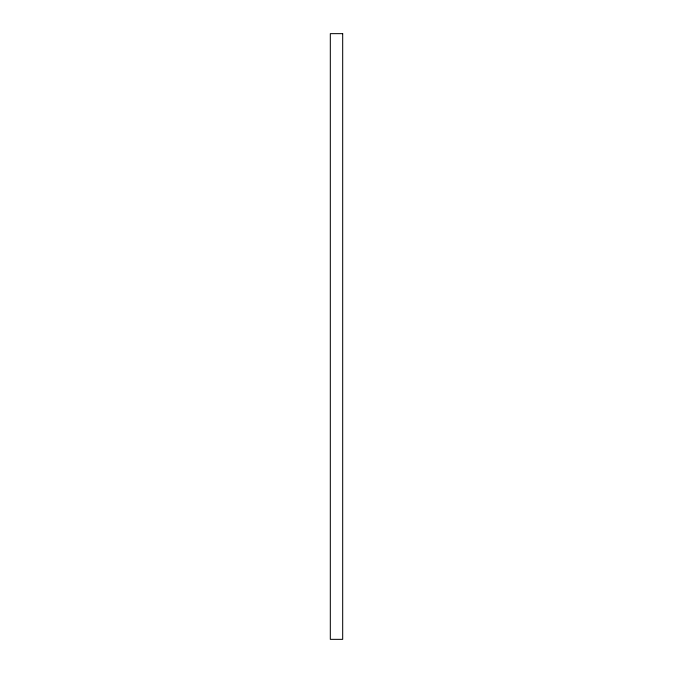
<?xml version="1.0" encoding="UTF-8"?>
<svg xmlns="http://www.w3.org/2000/svg" width="673" height="673" viewBox="0 0 673 673"><rect width="100%" height="100%" fill="white"/><g stroke="black" fill="none" stroke-linecap="round" stroke-linejoin="round"><path stroke-width="1.01" d="M342.683 33.65L330.317 33.65L330.317 639.35L342.683 639.35L342.683 33.65"/></g></svg>
